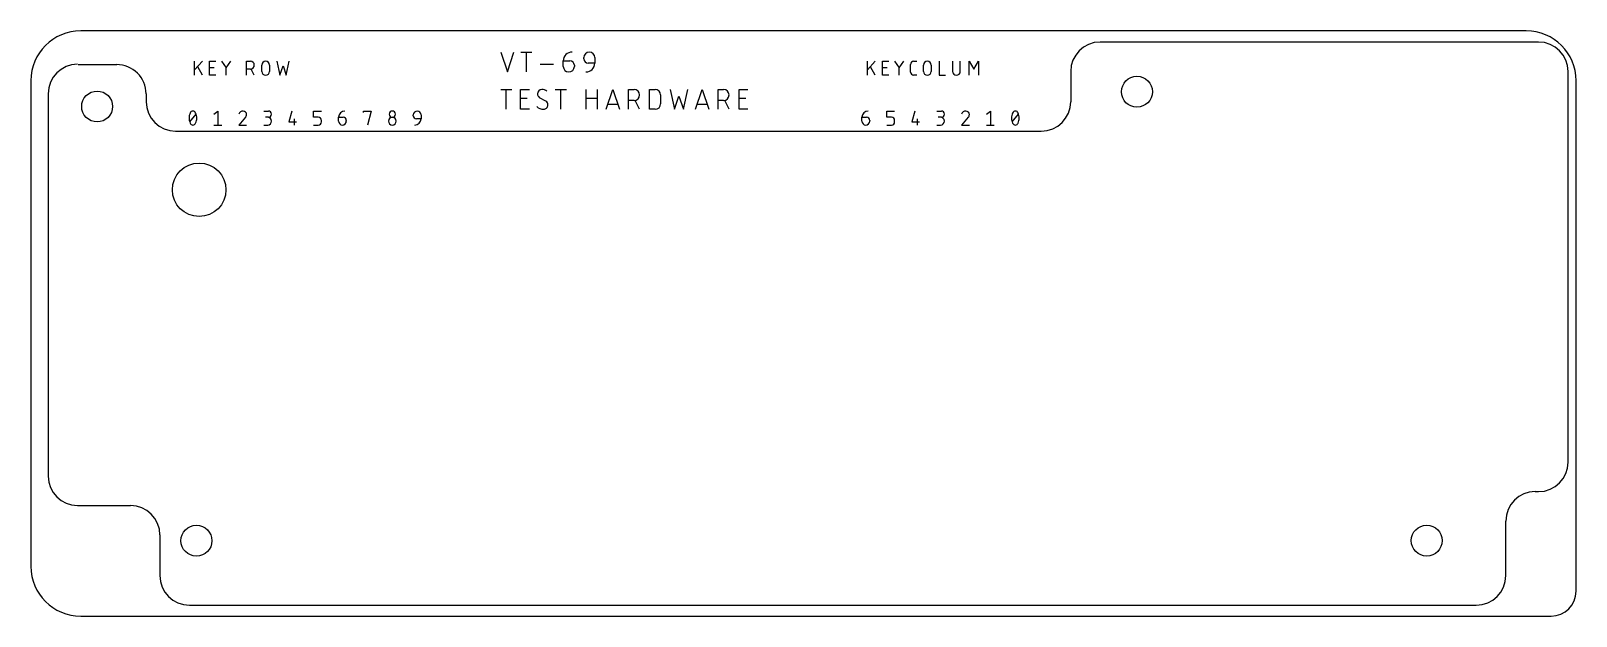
# Model space of a CAD drawing. Extents: x 4 to 161, y 0 to 60.
import ezdxf

# ---------------------------------------------------------------- set-up
doc = ezdxf.new("R2010")
doc.units = 0
doc.layers.add('20', color=30, linetype='CONTINUOUS')
doc.layers.add('21', color=253, linetype='CONTINUOUS')

msp = doc.modelspace()

# ---------------------------------------------------------------- linework, layer by layer
at = {"layer": '20'}
for p, q in [((156.21, 59.69), (8.89, 59.69)), ((3.81, 54.61), (3.81, 39.37)), ((161.29, 2.54), (161.29, 54.61)), ((3.81, 39.37), (3.81, 19.05)), ((3.81, 19.05), (3.81, 5.08)), ((8.89, 0), (158.75, 0))]:
    msp.add_line(p, q, dxfattribs=at)
for centre in [(10.56, 51.98), (10.56, 51.98), (116.53, 53.48), (116.53, 53.48), (20.68, 7.69), (20.68, 7.69), (146.07, 7.7), (146.07, 7.7)]:
    msp.add_circle(centre, 1.575, dxfattribs=at)
for centre, radius, start, end in [((8.89, 54.61), 5.08, 90, 180), ((156.21, 54.61), 5.08, 0, 90), ((8.89, 5.08), 5.08, 180, 270), ((158.75, 2.54), 2.54, 270, 0)]:
    msp.add_arc(centre, radius, start, end, dxfattribs=at)
at = {"layer": '21'}
for p, q in [((157.47, 58.55), (112.78, 58.55)), ((157.47, 58.55), (112.78, 58.55)), ((51.689, 57.531), (52.3663, 55.499)), ((52.3663, 55.499), (53.0437, 57.531)), ((53.7506, 57.531), (54.8795, 57.531)), ((54.315, 55.499), (54.315, 57.531)), ((60.1534, 56.8537), (60.1534, 56.9666)), ((61.2823, 56.9666), (61.2823, 56.4021)), ((8.636, 56.261), (12.573, 56.261)), ((20.4978, 55.1688), (20.4978, 56.5912)), ((21.288, 56.5912), (20.4978, 55.722)), ((21.288, 55.1688), (20.8139, 56.038)), ((22.0281, 55.1688), (22.0281, 56.5912)), ((22.0281, 56.5912), (22.6603, 56.5912)), ((22.0281, 55.959), (22.5022, 55.959)), ((22.6603, 55.1688), (22.0281, 55.1688)), ((23.2463, 56.5912), (23.7204, 55.9195)), ((23.7204, 55.9195), (24.1945, 56.5912)), ((23.7204, 55.1688), (23.7204, 55.9195)), ((25.7908, 55.1688), (25.7908, 56.5912)), ((25.7908, 56.5912), (26.1859, 56.5912)), ((26.1859, 55.801), (25.7908, 55.801)), ((26.581, 55.1688), (26.2649, 55.801)), ((27.3373, 55.5639), (27.3373, 56.1961)), ((28.1275, 56.1961), (28.1275, 55.5639)), ((28.8718, 56.5912), (29.1879, 55.1688)), ((29.1879, 55.1688), (29.504, 56.1171)), ((29.504, 56.1171), (29.82, 55.1688)), ((29.82, 55.1688), (30.1361, 56.5912)), ((55.7256, 56.2892), (57.0802, 56.2892)), ((58.0655, 56.6279), (58.7429, 56.6279)), ((58.0655, 56.0634), (58.0655, 56.6279)), ((59.1944, 56.1763), (59.1944, 56.0634)), ((61.2823, 56.4021), (60.6049, 56.4021)), ((89.0778, 55.1688), (89.0778, 56.5912)), ((89.868, 56.5912), (89.0778, 55.722)), ((89.868, 55.1688), (89.3939, 56.038)), ((90.6081, 55.1688), (90.6081, 56.5912)), ((90.6081, 56.5912), (91.2403, 56.5912)), ((90.6081, 55.959), (91.0822, 55.959)), ((91.2403, 55.1688), (90.6081, 55.1688)), ((91.8263, 56.5912), (92.3004, 55.9195)), ((92.3004, 55.9195), (92.7745, 56.5912)), ((92.3004, 55.1688), (92.3004, 55.9195)), ((93.4613, 55.4849), (93.4613, 56.2751)), ((93.7773, 56.5912), (94.0934, 56.5912)), ((94.0934, 55.1688), (93.7773, 55.1688)), ((94.771, 55.5639), (94.771, 56.1961)), ((95.5612, 56.1961), (95.5612, 55.5639)), ((96.3916, 56.5912), (96.3916, 55.1688)), ((96.3916, 55.1688), (97.0238, 55.1688)), ((97.7409, 56.5912), (97.7409, 55.5639)), ((98.5312, 55.5639), (98.5312, 56.5912)), ((99.4335, 55.1688), (99.4335, 56.5912)), ((99.4335, 56.5912), (99.9076, 55.801)), ((99.9076, 55.801), (100.3817, 56.5912)), ((100.3817, 56.5912), (100.3817, 55.1688)), ((109.78, 55.55), (109.78, 52.47)), ((109.78, 55.55), (109.78, 52.47)), ((160.47, 15.7), (160.47, 55.55)), ((160.47, 15.7), (160.47, 55.55)), ((51.689, 53.721), (52.8179, 53.721)), ((52.2534, 51.689), (52.2534, 53.721)), ((53.7141, 51.689), (53.7141, 53.721)), ((53.7141, 53.721), (54.6172, 53.721)), ((57.2567, 53.721), (58.3856, 53.721)), ((57.8211, 51.689), (57.8211, 53.721)), ((60.3885, 51.689), (60.3885, 53.721)), ((61.5174, 53.721), (61.5174, 51.689)), ((62.4331, 51.689), (63.1104, 53.721)), ((63.1104, 53.721), (63.7877, 51.689)), ((64.7213, 51.689), (64.7213, 53.721)), ((64.7213, 53.721), (65.2858, 53.721)), ((66.8609, 51.689), (66.8609, 53.721)), ((66.8609, 53.721), (67.4253, 53.721)), ((68.9581, 53.721), (69.4096, 51.689)), ((70.3128, 51.689), (70.7643, 53.721)), ((71.5501, 51.689), (72.2275, 53.721)), ((72.2275, 53.721), (72.9048, 51.689)), ((73.8384, 51.689), (73.8384, 53.721)), ((73.8384, 53.721), (74.4028, 53.721)), ((75.9848, 51.689), (75.9848, 53.721)), ((75.9848, 53.721), (76.8879, 53.721)), ((5.56, 53.28), (5.56, 14.28)), ((5.56, 53.28), (5.56, 14.28)), ((15.56, 53.28), (15.56, 52.47)), ((15.56, 53.28), (15.56, 52.47)), ((53.7141, 52.8179), (54.3914, 52.8179)), ((56.2807, 52.5357), (55.6598, 52.8743)), ((60.3885, 52.8179), (61.5174, 52.8179)), ((63.6184, 52.197), (62.6024, 52.197)), ((65.2858, 52.5921), (64.7213, 52.5921)), ((65.8502, 51.689), (65.3987, 52.5921)), ((67.9898, 53.1566), (67.9898, 52.2534)), ((69.4096, 51.689), (69.8612, 53.0437)), ((69.8612, 53.0437), (70.3128, 51.689)), ((72.7355, 52.197), (71.7195, 52.197)), ((74.4028, 52.5921), (73.8384, 52.5921)), ((74.9673, 51.689), (74.5157, 52.5921)), ((75.9848, 52.8179), (76.6621, 52.8179)), ((20.0039, 50.4049), (20.6361, 51.1951)), ((22.4649, 51.1951), (22.86, 51.5112)), ((22.86, 51.5112), (22.86, 50.0888)), ((25.6766, 50.879), (25.0049, 50.0888)), ((27.5449, 51.5112), (28.019, 51.5112)), ((28.019, 50.879), (27.7029, 50.879)), ((30.401, 51.5112), (30.0849, 50.4049)), ((30.0849, 50.4049), (30.8751, 50.4049)), ((30.638, 50.721), (30.638, 50.0888)), ((32.6249, 50.879), (32.6249, 51.5112)), ((32.6249, 51.5112), (33.4151, 51.5112)), ((33.099, 50.879), (32.6249, 50.879)), ((33.4151, 50.4049), (33.4151, 50.5629)), ((35.1649, 50.879), (35.639, 50.879)), ((35.1649, 50.4839), (35.1649, 50.879)), ((35.9551, 50.5629), (35.9551, 50.4839)), ((37.7049, 51.3532), (37.7049, 51.5112)), ((37.7049, 51.5112), (38.4951, 51.5112)), ((38.4951, 51.5112), (38.1, 50.0888)), ((42.7849, 51.0371), (42.7849, 51.1161)), ((43.5751, 50.721), (43.101, 50.721)), ((43.5751, 51.1161), (43.5751, 50.721)), ((54.6172, 51.689), (53.7141, 51.689)), ((67.4253, 51.689), (66.8609, 51.689)), ((76.8879, 51.689), (75.9848, 51.689)), ((88.5049, 50.879), (88.979, 50.879)), ((88.5049, 50.4839), (88.5049, 50.879)), ((89.2951, 50.5629), (89.2951, 50.4839)), ((91.0449, 50.879), (91.0449, 51.5112)), ((91.0449, 51.5112), (91.8351, 51.5112)), ((91.519, 50.879), (91.0449, 50.879)), ((91.8351, 50.4049), (91.8351, 50.5629)), ((93.901, 51.5112), (93.5849, 50.4049)), ((93.5849, 50.4049), (94.3751, 50.4049)), ((94.138, 50.721), (94.138, 50.0888)), ((96.1249, 51.5112), (96.599, 51.5112)), ((96.599, 50.879), (96.2829, 50.879)), ((99.3366, 50.879), (98.6649, 50.0888)), ((101.2049, 51.1951), (101.6, 51.5112)), ((101.6, 51.5112), (101.6, 50.0888)), ((103.8239, 50.4049), (104.4561, 51.1951)), ((18.56, 49.47), (106.78, 49.47)), ((22.4649, 50.0888), (23.2551, 50.0888)), ((25.0049, 50.0888), (25.7951, 50.0888)), ((27.5449, 50.0888), (27.94, 50.0888)), ((32.6249, 50.0888), (33.099, 50.0888)), ((91.0449, 50.0888), (91.519, 50.0888)), ((96.1249, 50.0888), (96.52, 50.0888)), ((98.6649, 50.0888), (99.4551, 50.0888)), ((101.2049, 50.0888), (101.9951, 50.0888)), ((157.12, 12.7), (157.47, 12.7)), ((157.12, 12.7), (157.47, 12.7)), ((8.56, 11.28), (13.96, 11.28)), ((8.56, 11.28), (13.96, 11.28)), ((154.12, 4.13), (154.12, 9.7)), ((154.12, 4.13), (154.12, 9.7)), ((16.96, 8.28), (16.96, 4.13)), ((16.96, 8.28), (16.96, 4.13)), ((19.96, 1.13), (151.12, 1.13)), ((19.96, 1.13), (151.12, 1.13))]:
    msp.add_line(p, q, dxfattribs=at)
msp.add_circle((20.955, 43.4848), 2.7292, dxfattribs=at)
for centre, radius, start, end in [((112.78, 55.55), 3, 90, 180), ((112.78, 55.55), 3, 90, 180), ((157.47, 55.55), 3, 0, 90), ((157.47, 55.55), 3, 0, 90), ((58.9686, 56.6279), 0.9031, 90.0002, 180), ((60.6049, 56.8537), 0.4516, 180, 270), ((60.7178, 56.9666), 0.5644, 0, 180), ((8.56, 53.28), 3, 90, 180), ((8.56, 53.28), 3, 90, 180), ((12.5695, 53.2635), 2.9845, 0.2976, 90.2976), ((12.5695, 53.2635), 2.9845, 0.2976, 90.2976), ((26.1859, 56.1961), 0.3951, 270, 90), ((27.7324, 56.1961), 0.3951, 0, 180), ((27.7324, 55.5639), 0.3951, 180, 0), ((58.63, 56.0634), 0.5644, 180, 0), ((58.7429, 56.1763), 0.4516, 0, 90), ((60.3792, 56.4021), 0.9031, 269.9998, 360), ((93.7773, 56.2751), 0.3161, 90.0006, 180), ((93.7773, 55.4849), 0.3161, 180, 270), ((95.1661, 56.1961), 0.3951, 0, 180), ((95.1661, 55.5639), 0.3951, 180, 0), ((98.1361, 55.5639), 0.3951, 180, 0), ((55.8856, 53.2694), 0.4516, 90, 180), ((55.8856, 52.8743), 0.8467, 53.13, 89.9999), ((65.2858, 53.1566), 0.5644, 270, 90), ((67.4253, 53.1566), 0.5644, 0, 90), ((74.4028, 53.1566), 0.5644, 270, 90), ((18.56, 52.47), 3, 180, 270), ((18.56, 52.47), 3, 180, 270), ((56.0549, 52.6429), 0.9539, 224.7606, 269.9996), ((55.8926, 53.2694), 0.4586, 180, 239.4897), ((56.0549, 52.1406), 0.4516, 269.9996, 0), ((56.0479, 52.1406), 0.4586, 0.0001, 59.4895), ((67.4253, 52.2534), 0.5644, 270, 0), ((106.78, 52.47), 3, 270, 0), ((106.78, 52.47), 3, 270, 0), ((21.0971, 50.8), 1.1722, 154.0112, 180), ((21.0971, 50.8), 1.1722, 180.0001, 205.9886), ((20.32, 51.2188), 0.2924, 90.0002, 161.0753), ((20.32, 51.2188), 0.2924, 18.9244, 90.0001), ((19.5429, 50.8), 1.1722, 334.0107, 359.9999), ((19.543, 50.8), 1.1722, 0, 25.9895), ((25.4395, 51.0543), 0.4569, 90, 162.0547), ((25.4395, 51.1556), 0.3556, 0, 90), ((25.4132, 51.1556), 0.3819, 313.6028, 359.9998), ((27.94, 50.4839), 0.3951, 270, 90), ((28.019, 51.1951), 0.3161, 270, 90), ((33.099, 50.5629), 0.3161, 0, 90), ((33.099, 50.4049), 0.3161, 270, 0), ((35.7971, 50.879), 0.6322, 90.0003, 180), ((35.56, 50.4839), 0.3951, 180, 0), ((35.639, 50.5629), 0.3161, 0, 90), ((40.64, 50.4839), 0.3951, 0, 180), ((40.64, 50.4839), 0.3951, 180, 0), ((40.64, 51.1951), 0.3161, 0, 180), ((40.64, 51.1951), 0.3161, 180, 0), ((43.18, 51.1161), 0.3951, 0, 180), ((43.101, 51.0371), 0.3161, 179.9994, 270), ((42.9429, 50.721), 0.6322, 270, 0), ((89.1371, 50.879), 0.6322, 90.0003, 180), ((88.9, 50.4839), 0.3951, 180, 0), ((88.979, 50.5629), 0.3161, 0, 90), ((91.519, 50.5629), 0.3161, 0, 90), ((91.519, 50.4049), 0.3161, 270, 0), ((96.52, 50.4839), 0.3951, 270, 90), ((96.599, 51.1951), 0.3161, 270, 90), ((99.0995, 51.0543), 0.4569, 90, 162.0547), ((99.0995, 51.1556), 0.3556, 0, 90), ((99.0732, 51.1556), 0.3819, 313.6028, 359.9998), ((104.9171, 50.8), 1.1722, 154.0112, 180), ((104.9171, 50.8), 1.1722, 180.0001, 205.9886), ((104.14, 51.2188), 0.2924, 90.0002, 161.0753), ((104.14, 51.2188), 0.2924, 18.9244, 90.0001), ((103.3629, 50.8), 1.1722, 334.0107, 359.9999), ((103.363, 50.8), 1.1722, 0, 25.9895), ((20.32, 50.3812), 0.2924, 198.9254, 270), ((20.32, 50.3812), 0.2924, 270.0001, 341.0752), ((104.14, 50.3812), 0.2924, 198.9254, 270), ((104.14, 50.3812), 0.2924, 270.0001, 341.0752), ((8.56, 14.28), 3, 180, 270), ((8.56, 14.28), 3, 180, 270), ((157.47, 15.7), 3, 270, 0), ((157.47, 15.7), 3, 270, 0), ((157.12, 9.7), 3, 90, 180), ((157.12, 9.7), 3, 90, 180), ((13.96, 8.28), 3, 0, 90), ((13.96, 8.28), 3, 0, 90), ((19.96, 4.13), 3, 180, 270), ((19.96, 4.13), 3, 180, 270), ((151.12, 4.13), 3, 270, 0), ((151.12, 4.13), 3, 270, 0)]:
    msp.add_arc(centre, radius, start, end, dxfattribs=at)

doc.saveas('drawing.dxf')
